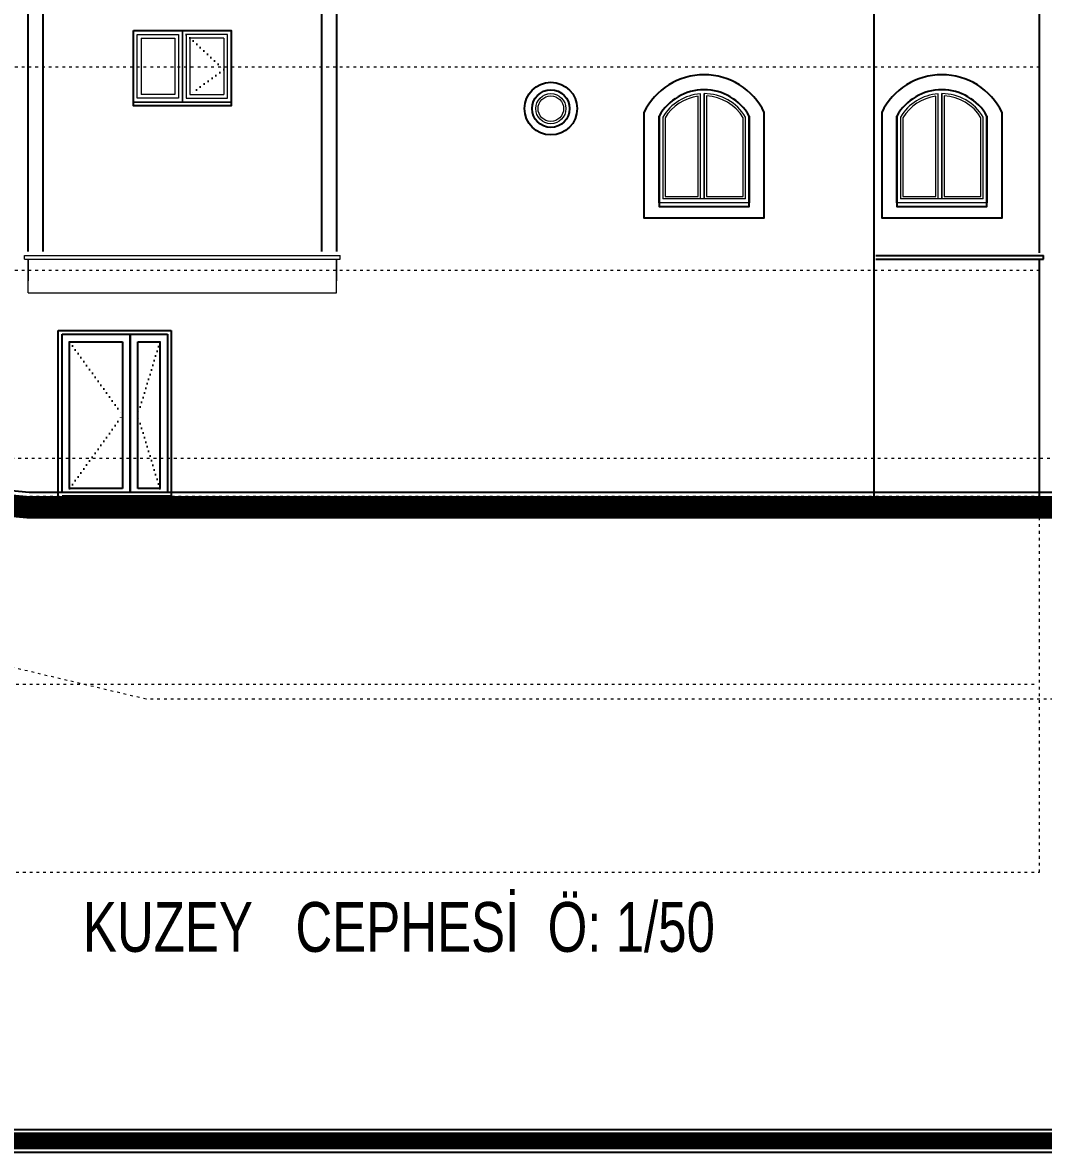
# Model space of a CAD drawing. Extents: x 41749 to 92598, y -24291 to 29432.
# Drawn here: x 85546 to 86904, y -24291 to -22789 of the extents above; entities that cross this region are included whole.
import ezdxf

# ---------------------------------------------------------------- set-up
doc = ezdxf.new("R2010")
doc.units = 0
doc.header["$MEASUREMENT"] = 0
for name, pattern in [('ACAD_ISO03W100', [30, 12, -18]), ('DOT', [6.35, 0, -6.35]), ('DUZ', [500, 500])]:
    doc.linetypes.add(name, pattern=pattern)
for name, color, linetype, lineweight in [('1-UYGULAMA', 6, 'DUZ', 0), ('KAPI-ACILIM1', 13, 'ACAD_ISO03W100', 20), ('KAPI-GOR', 153, 'CONTINUOUS', 15)]:
    doc.layers.add(name, color=color, linetype=linetype, lineweight=lineweight)
for name, color, linetype in [('DUVAR', 6, 'CONTINUOUS'), ('KOLON', 5, 'CONTINUOUS'), ('MERBAS', 231, 'CONTINUOUS'), ('P', 7, 'DOT'), ('pafta ismi', 4, 'CONTINUOUS'), ('PENCERE', 153, 'CONTINUOUS')]:
    doc.layers.add(name, color=color, linetype=linetype)
doc.styles.add('2', font='swisscl.ttf', dxfattribs={"height": 13})

msp = doc.modelspace()

# ---------------------------------------------------------------- linework, layer by layer
at = {"layer": '1-UYGULAMA', "color": 2}
for p, q in [((85548.52741, -23098.22794), (85968.52741, -23098.22794)), ((85548.52741, -23103.22794), (85548.52741, -23098.22794)), ((85548.52741, -23103.22794), (85968.52741, -23103.22794)), ((85553.52741, -23103.22794), (85553.52741, -23131.99498)), ((85553.52741, -23148.22794), (85553.52741, -23103.22794)), ((85963.52741, -23103.22794), (85963.52741, -23131.99498)), ((85963.52741, -23148.22794), (85963.52741, -23103.22794)), ((85968.52741, -23103.22794), (85968.52741, -23098.22794)), ((85553.52741, -23148.22794), (85963.52741, -23148.22794))]:
    msp.add_line(p, q, dxfattribs=at)
at = {"layer": 'DUVAR'}
for p, q in [((86678.52741, -23418.22794), (86678.52741, -21886.29801)), ((86372.37888, -22908.22794), (86372.37888, -22908.22794)), ((86372.37888, -22908.22794), (86372.37888, -22908.22794)), ((86372.37888, -22908.22794), (86372.37888, -22908.22794)), ((86688.52741, -22908.22794), (86688.52741, -22908.22794)), ((86688.52741, -22908.22794), (86688.52741, -22908.22794)), ((86688.52741, -22908.22794), (86688.52741, -22908.22794))]:
    msp.add_line(p, q, dxfattribs=at)
for points in [[(85553.52741, -23093.22794), (85553.52741, -22007.18849)], [(85573.52741, -23093.22794), (85573.52741, -22013.03096)], [(85943.52741, -22013.03096), (85943.52741, -23093.22794)], [(85963.52741, -22007.18849), (85963.52741, -23093.22794)], [(86372.37888, -22908.22794), (86372.37888, -22908.22794), (86372.37888, -23048.22794), (86532.37888, -23048.22794), (86532.37888, -22908.22794), (86532.37888, -22908.22794)], [(86392.37888, -23028.22794), (86392.37888, -22913.15449)], [(86392.37888, -22913.15449), (86392.37888, -23033.22794), (86512.37888, -23033.22794), (86512.37888, -22913.15449)], [(86512.37888, -22913.15449), (86512.37888, -23028.22794)], [(86688.52741, -22908.22794), (86688.52741, -22908.22794), (86688.52741, -23048.22794), (86848.52741, -23048.22794), (86848.52741, -22908.22794), (86848.52741, -22908.22794)], [(86708.52741, -23028.22794), (86708.52741, -22913.15449)], [(86708.52741, -22913.15449), (86708.52741, -23033.22794), (86828.52741, -23033.22794), (86828.52741, -22913.15449)], [(86828.52741, -22913.15449), (86828.52741, -23028.22794)]]:
    msp.add_lwpolyline(points, dxfattribs=at)
msp.add_lwpolyline([(85693.52741, -22799.47794), (85823.52741, -22799.47794), (85823.52741, -22899.47794), (85693.52741, -22899.47794)], close=True, dxfattribs=at)
at = {"layer": 'DUVAR', "const_width": 30}
msp.add_lwpolyline([(87615.7563, -23433.22794), (86898.52741, -23433.22794), (85813.88448, -23433.22794), (85553.86524, -23433.22794), (85078.00349, -23388.22794), (84347.23574, -23388.22794)], dxfattribs=at)
at = {"layer": 'DUVAR'}
for radius in [35, 25]:
    msp.add_circle((86248.52741, -22903.22794), radius, dxfattribs=at)
for centre, radius, start, end in [((86452.37888, -22947.22794), 89, 25.98923359, 154.01076641), ((86768.52741, -22947.22794), 89, 25.98923359, 154.01076641), ((86452.37888, -22947.22794), 69, 29.5918458, 150.4081542), ((86768.52741, -22947.22794), 69, 29.5918458, 150.4081542)]:
    msp.add_arc(centre, radius, start, end, dxfattribs=at)
at = {"layer": 'KAPI-ACILIM1', "linetype": 'ACAD_ISO03W100', "ltscale": 0.3}
for p, q in [((86898.52741, -22848.22794), (85078.52741, -22848.22794)), ((86898.52741, -23118.22794), (85078.52741, -23118.22794)), ((87613.92765, -23368.23116), (84800.88181, -23368.23116)), ((85078.52741, -23418.22794), (86898.52741, -23418.22794)), ((85078.52741, -23418.22794), (86898.52741, -23418.22794)), ((86898.52741, -23918.22794), (86898.52741, -23433.22794)), ((85078.52741, -23668.22794), (86896.39909, -23668.22794)), ((85078.52741, -23918.22794), (86898.52741, -23918.22794))]:
    msp.add_line(p, q, dxfattribs=at)
msp.add_lwpolyline([(87495.75602, -23433.22794), (87267.7059, -23433.22794), (87267.7059, -23688.22794), (85710.16189, -23688.22794), (84448.41464, -23388.22794), (84427.27707, -23388.22794)], dxfattribs=at)
at = {"layer": 'KAPI-GOR'}
for p, q in [((85698.52741, -22804.47794), (85753.52637, -22804.47794)), ((85703.52741, -22809.47794), (85703.52741, -22884.47794)), ((85753.52637, -22804.47794), (85753.52637, -22889.47794)), ((85818.52741, -22804.47794), (85763.52637, -22804.47794)), ((85763.52637, -22804.47794), (85763.52637, -22889.47794)), ((85813.52741, -22809.47794), (85813.52741, -22884.47794)), ((86452.37888, -22883.22794), (86452.37888, -23023.22794)), ((86768.52741, -22883.22794), (86768.52741, -23023.22794)), ((85758.52637, -22894.47794), (85693.52741, -22894.47794)), ((85758.52637, -22894.47794), (85823.52741, -22894.47794)), ((86512.37888, -23028.22794), (86392.37888, -23028.22794)), ((86507.37888, -23023.22794), (86397.37888, -23023.22794)), ((86828.52741, -23028.22794), (86708.52741, -23028.22794)), ((86823.52741, -23023.22794), (86713.52741, -23023.22794))]:
    msp.add_line(p, q, dxfattribs=at)
for points in [[(85693.52741, -22799.47794), (85758.52637, -22799.47794), (85758.52637, -22894.47794), (85693.52741, -22894.47794)], [(85693.52741, -22894.47794), (85758.52637, -22894.47794), (85758.52637, -22799.47794), (85693.52741, -22799.47794)], [(85823.52741, -22799.47794), (85758.52637, -22799.47794), (85758.52637, -22894.47794), (85823.52741, -22894.47794)], [(85823.52741, -22894.47794), (85758.52637, -22894.47794), (85758.52637, -22799.47794), (85823.52741, -22799.47794)], [(85698.52741, -22894.47794), (85698.52741, -22894.47794)], [(85818.52741, -22894.47794), (85818.52741, -22894.47794)]]:
    msp.add_lwpolyline(points, close=True, dxfattribs=at)
for points in [[(85698.52741, -22889.47794), (85698.52741, -22804.47794), (85698.52741, -22804.47794)], [(85703.52741, -22804.47794), (85753.52637, -22804.47794), (85753.52637, -22889.47794), (85698.52741, -22889.47794), (85698.52741, -22804.47794)], [(85703.52741, -22809.47794), (85748.52637, -22809.47794), (85748.52637, -22884.47794), (85703.52741, -22884.47794)], [(85813.52741, -22804.47794), (85763.52637, -22804.47794), (85763.52637, -22889.47794), (85818.52741, -22889.47794), (85818.52741, -22804.47794)], [(85813.52741, -22809.47794), (85768.52637, -22809.47794), (85768.52637, -22884.47794), (85813.52741, -22884.47794)], [(85818.52741, -22889.47794), (85818.52741, -22804.47794), (85818.52741, -22804.47794)], [(86444.37888, -23020.22794), (86444.37888, -22886.7548)], [(86447.37888, -23023.22794), (86447.37888, -22883.42355)], [(86452.37888, -23023.22794), (86452.37888, -22883.22794)], [(86452.37888, -22883.22794), (86452.37888, -23023.22794)], [(86452.37888, -22883.22794), (86452.37888, -23023.22794)], [(86455.37888, -22886.30175), (86455.37888, -23020.22794)], [(86760.52741, -23020.22794), (86760.52741, -22886.7548)], [(86763.52741, -23023.22794), (86763.52741, -22883.42355)], [(86768.52741, -23023.22794), (86768.52741, -22883.22794)], [(86768.52741, -22883.22794), (86768.52741, -23023.22794)], [(86768.52741, -22883.22794), (86768.52741, -23023.22794)], [(86771.52741, -22886.30175), (86771.52741, -23020.22794)], [(85823.52741, -22894.47794), (85823.52741, -22899.47794), (85693.52741, -22899.47794), (85693.52741, -22894.47794)], [(86397.37888, -22914.5018), (86397.37888, -23023.22794)], [(86400.37888, -22915.3375), (86400.37888, -23020.22794), (86444.37888, -23020.22794)], [(86455.37888, -23020.22794), (86504.37888, -23020.22794), (86504.37888, -22915.3375)], [(86507.37888, -23023.22794), (86507.37888, -22914.5018)], [(86713.52741, -22914.5018), (86713.52741, -23023.22794)], [(86716.52741, -22915.3375), (86716.52741, -23020.22794), (86760.52741, -23020.22794)], [(86771.52741, -23020.22794), (86820.52741, -23020.22794), (86820.52741, -22915.3375)], [(86823.52741, -23023.22794), (86823.52741, -22914.5018)]]:
    msp.add_lwpolyline(points, dxfattribs=at)
for radius in [20, 17]:
    msp.add_circle((86248.52741, -22903.22794), radius, dxfattribs=at)
for centre, radius, start, end in [((86452.37888, -22947.22794), 64, 94.48079879, 149.24648019), ((86452.37888, -22947.22794), 61, 97.53590934, 148.48014142), ((86452.37888, -22947.22794), 64, 30.75351981, 90), ((86452.37888, -22947.22794), 61, 31.51985858, 87.18103763), ((86768.52741, -22947.22794), 64, 94.48079879, 149.24648019), ((86768.52741, -22947.22794), 61, 97.53590934, 148.48014142), ((86768.52741, -22947.22794), 64, 30.75351981, 90), ((86768.52741, -22947.22794), 61, 31.51985858, 87.18103763)]:
    msp.add_arc(centre, radius, start, end, dxfattribs=at)
at = {"layer": 'KOLON'}
for p, q in [((86898.52741, -23094.96803), (86898.52741, -22068.22794)), ((86680.52741, -23098.22794), (86903.52741, -23098.22794)), ((86680.52741, -23103.22794), (86903.52741, -23103.22794)), ((86898.52741, -23418.22794), (86898.52741, -23103.22794)), ((86903.52741, -23103.22794), (86903.52741, -23098.22794))]:
    msp.add_line(p, q, dxfattribs=at)
msp.add_lwpolyline([(84347.23574, -23368.22794), (85079.47199, -23368.22794), (85554.80983, -23413.22794), (87615.7563, -23413.22794)], dxfattribs=at)
at = {"layer": 'MERBAS'}
for points in [[(77072.0777, -24290.68394), (77072.0777, -21390.68394), (87681.83095, -21390.68394), (87681.83095, -24290.68394)], [(77077.0777, -24285.68394), (77077.0777, -21395.68394), (87676.83095, -21395.68394), (87676.83095, -24285.68394)], [(77097.0777, -24265.68394), (77097.0777, -21415.68394), (87656.83095, -21415.68394), (87656.83095, -24265.68394)], [(77102.0777, -24260.68394), (77102.0777, -21420.68394), (87651.83095, -21420.68394), (87651.83095, -24260.68394)]]:
    msp.add_lwpolyline(points, close=True, dxfattribs=at)
at = {"layer": 'MERBAS', "const_width": 20}
msp.add_lwpolyline([(77087.0777, -24275.68394), (77087.0777, -21405.68394), (87666.83095, -21405.68394), (87666.83095, -24275.68394)], close=True, dxfattribs=at)
at = {"layer": 'P'}
for p, q in [((85608.52741, -23213.22794), (85679.08296, -23310.57794)), ((85728.52675, -23213.22794), (85699.18296, -23310.57794)), ((85608.52741, -23408.12794), (85679.08296, -23310.57794)), ((85728.52675, -23408.12794), (85699.18296, -23310.57794))]:
    msp.add_line(p, q, dxfattribs=at)
msp.add_lwpolyline([(85763.52637, -22804.47794), (85813.52741, -22851.31084), (85768.52637, -22884.47794)], dxfattribs=at)
at = {"layer": 'PENCERE', "linetype": 'Continuous', "lineweight": 25}
for p, q in [((85593.52741, -23418.22794), (85593.52741, -23198.22794)), ((85593.52741, -23198.22794), (85743.52675, -23198.22794)), ((85598.52741, -23203.22794), (85738.52675, -23203.22794)), ((85598.52741, -23413.12794), (85598.52741, -23203.22794)), ((85643.53118, -23203.22794), (85738.52675, -23203.22794)), ((85688.98296, -23413.12794), (85688.98296, -23203.22794)), ((85689.08296, -23203.22794), (85689.08296, -23413.12794)), ((85738.52675, -23203.22794), (85738.52675, -23413.12794)), ((85743.52675, -23198.22794), (85743.52675, -23418.12794)), ((85608.52741, -23408.12794), (85608.52741, -23213.22794)), ((85608.52741, -23213.22794), (85679.08296, -23213.22794)), ((85679.08296, -23213.22794), (85679.08296, -23408.12794)), ((85699.18296, -23213.22794), (85728.52675, -23213.22794)), ((85699.18296, -23408.12794), (85699.18296, -23213.22794)), ((85728.52675, -23213.22794), (85728.52675, -23408.12794)), ((85598.52741, -23413.12794), (85738.52675, -23413.12794)), ((85679.08296, -23408.12794), (85608.52741, -23408.12794)), ((85728.52675, -23408.12794), (85699.18296, -23408.12794)), ((85598.52741, -23418.12794), (85608.52741, -23418.12794)), ((85608.52741, -23418.12794), (85679.08296, -23418.12794)), ((85679.08296, -23418.12794), (85688.98296, -23418.12794)), ((85689.08296, -23418.12794), (85699.18296, -23418.12794)), ((85699.18296, -23418.12794), (85743.52675, -23418.12794))]:
    msp.add_line(p, q, dxfattribs=at)

# ---------------------------------------------------------------- texts
at = {"layer": 'pafta ismi', "style": '2'}
msp.add_text('KUZEY   CEPHESİ  Ö: 1/50', height=66.15, dxfattribs=at).set_placement((85626.31343, -24024.06229))

doc.saveas('drawing.dxf')
